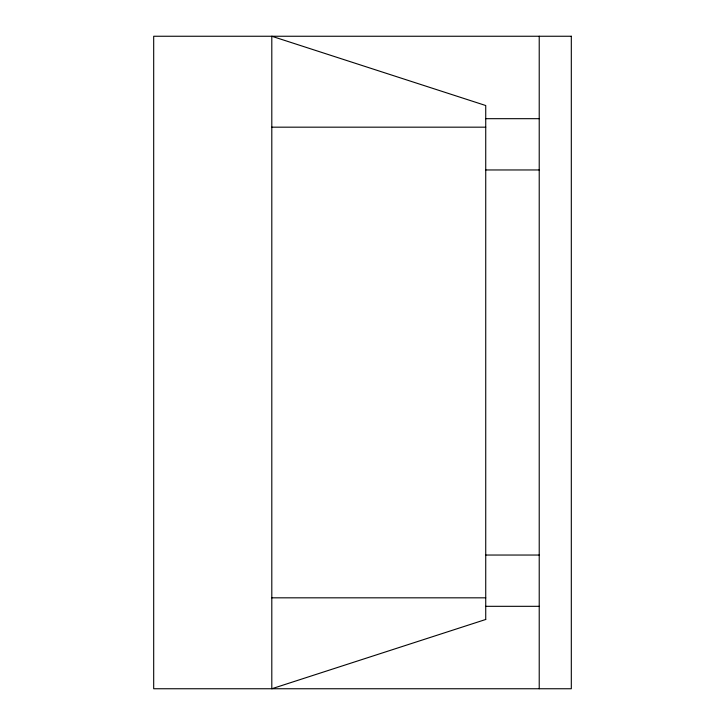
<?xml version="1.0" encoding="UTF-8"?>
<svg xmlns="http://www.w3.org/2000/svg" width="725" height="725" viewBox="0 0 725 725"><rect width="100%" height="100%" fill="white"/><g stroke="black" fill="none" stroke-linecap="round" stroke-linejoin="round"><path stroke-width="1.09" d="M485.732 118.683L539.219 118.683M271.803 127.174L485.732 127.174M485.732 169.958L539.219 169.958M485.732 555.042L539.219 555.042M271.803 597.826L485.732 597.826M485.732 606.317L539.219 606.317M539.219 36.25L539.219 688.75M485.732 619.476L271.803 688.75L271.803 36.25L485.732 105.524L485.732 619.476M571.309 36.25L153.691 36.25L153.691 688.75L571.309 688.75L571.309 36.25"/></g></svg>
